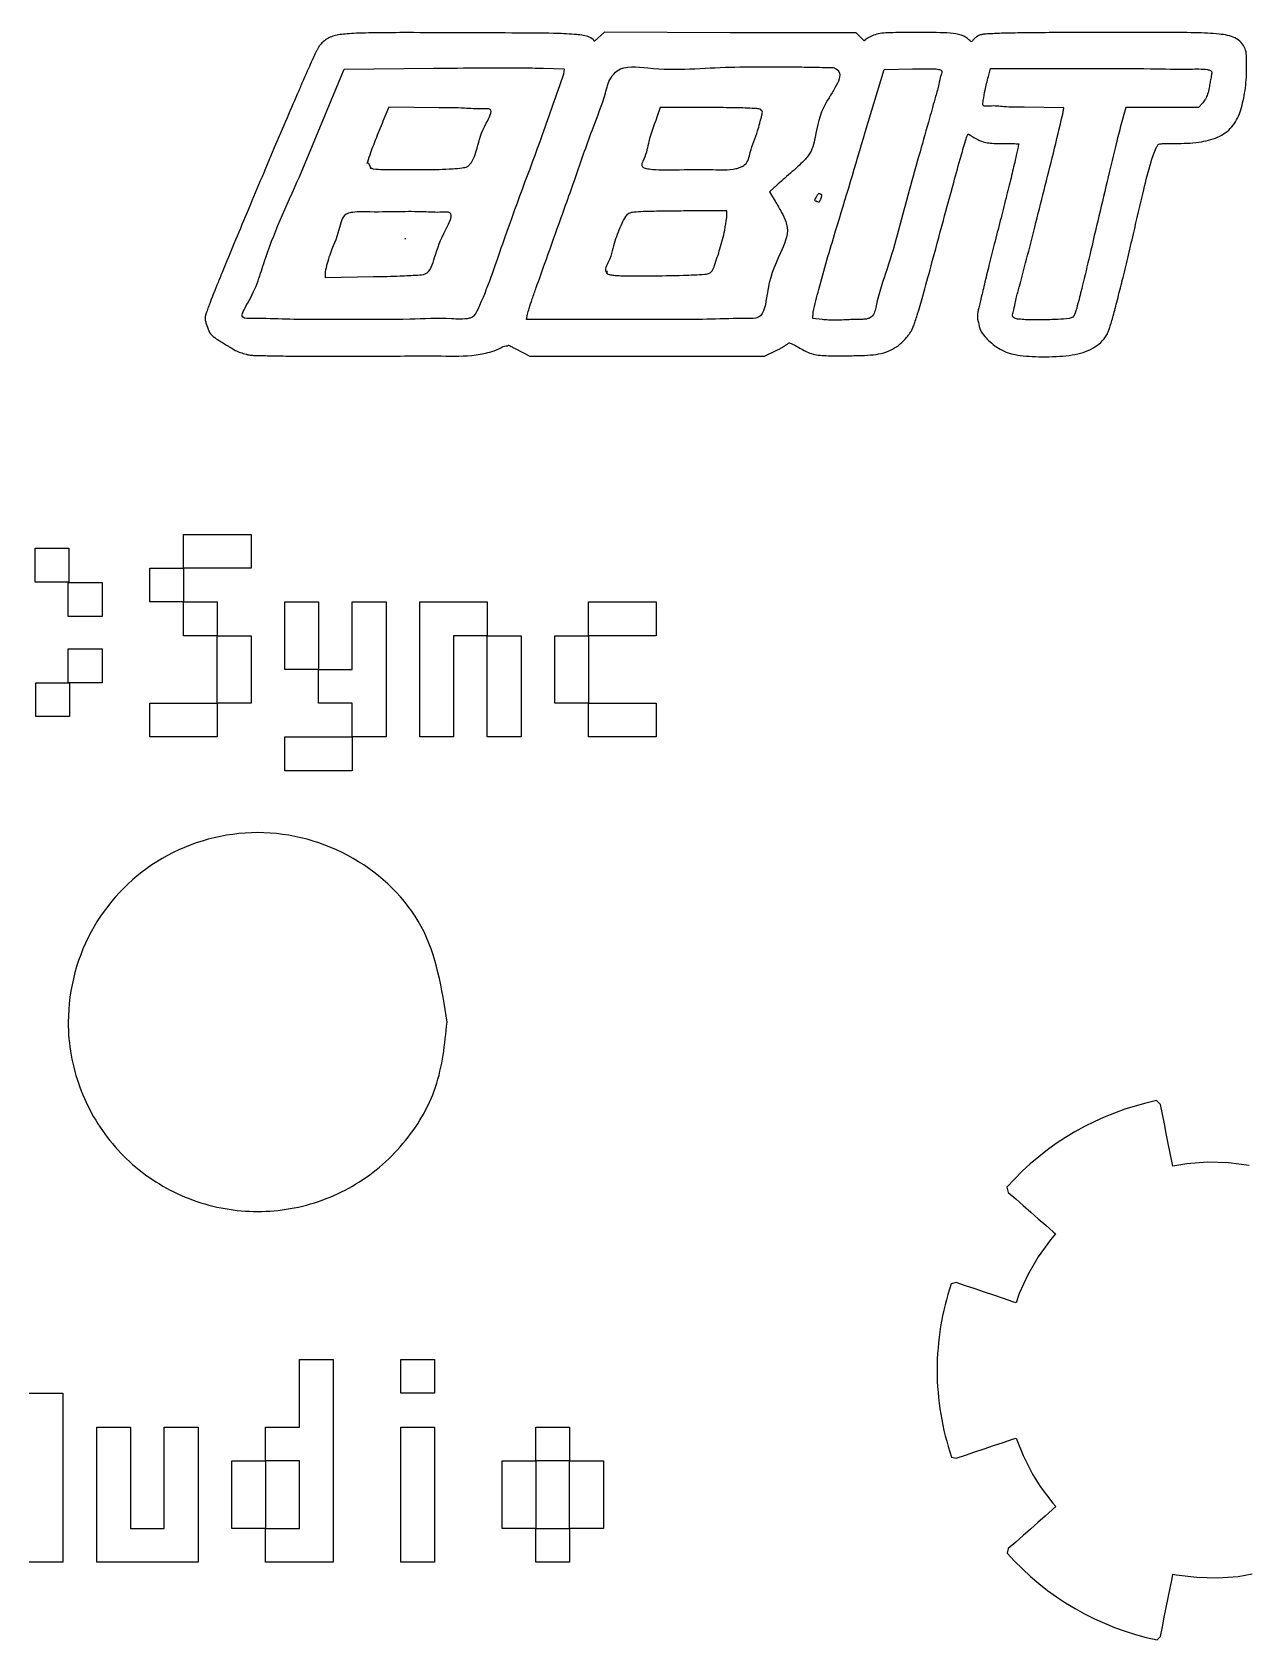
# Model space of a CAD drawing. Extents: x 3 to 110, y 3 to 131.
# Drawn here: x 20.54 to 40.84, y 24.18 to 51.02 of the extents above; entities that cross this region are included whole.
import ezdxf

# ---------------------------------------------------------------- set-up
doc = ezdxf.new("R2010")
doc.units = 0
doc.layers.add('engravings', color=7, linetype='CONTINUOUS')
doc.layers.add('Layer_1', color=7, linetype='CONTINUOUS')

msp = doc.modelspace()

# ---------------------------------------------------------------- linework, layer by layer
at = {"layer": 'engravings', "color": 1}
for p, q in [((27.779699, 51.013468), (27.776082, 51.013468)), ((30.101521, 51.024318), (30.044159, 50.975227)), ((32.202167, 51.015534), (30.101521, 51.024318)), ((30.101521, 51.024318), (30.101521, 51.024318)), ((34.305917, 51.015534), (32.202167, 51.015534)), ((34.43924, 50.878075), (34.305917, 51.015534)), ((30.044159, 50.975227), (29.93409, 50.871873)), ((40.824382, 50.545279), (40.824382, 50.54838)), ((25.007776, 48.608963), (25.755534, 50.408336)), ((25.755534, 50.408336), (27.246916, 50.422807)), ((27.246916, 50.422807), (27.246916, 50.422807)), ((29.084013, 50.422807), (29.429728, 50.409371)), ((29.429728, 50.409371), (29.416809, 50.321003)), ((33.640839, 50.440375), (33.640839, 50.440893)), ((33.640839, 50.440893), (33.640839, 50.440893)), ((34.456295, 49.355686), (34.772039, 50.402653)), ((34.772039, 50.402653), (35.245394, 50.410921)), ((35.245394, 50.410921), (35.245394, 50.410403)), ((35.245394, 50.410921), (35.245394, 50.410921)), ((36.511984, 50.282247), (36.548673, 50.416605)), ((36.548673, 50.416605), (38.31859, 50.416605)), ((36.548673, 50.416605), (36.548673, 50.416605)), ((26.50019, 49.769616), (26.419059, 49.576862)), ((27.338382, 49.76083), (26.50019, 49.769616)), ((26.50019, 49.769616), (26.50019, 49.769616)), ((31.033765, 49.765481), (30.977437, 49.603217)), ((31.78979, 49.765481), (31.033765, 49.765481)), ((31.033765, 49.765481), (31.033765, 49.765481)), ((37.769786, 49.76238), (37.108328, 49.771167)), ((37.754284, 49.655928), (37.769786, 49.76238)), ((38.807966, 49.765481), (38.7258, 49.472992)), ((39.414132, 49.765481), (38.807966, 49.765481)), ((40.020295, 49.765481), (39.414132, 49.765481)), ((40.093159, 49.845062), (40.020295, 49.765481)), ((26.138973, 48.839958), (26.138973, 48.833756)), ((26.140006, 48.839958), (26.138973, 48.839958)), ((26.138973, 48.839958), (26.138973, 48.839958)), ((26.163261, 48.838407), (26.194783, 48.762443)), ((26.194783, 48.762443), (26.189616, 48.757276)), ((32.933907, 48.427578), (32.857426, 48.357816)), ((32.857426, 48.357816), (32.950959, 48.20382)), ((33.68735, 48.333011), (33.68735, 48.331976)), ((33.68735, 48.333011), (33.68735, 48.333011)), ((26.665039, 48.025536), (26.665039, 48.02502)), ((26.665039, 48.025536), (26.665039, 48.025536)), ((32.143258, 48.03949), (31.424954, 48.03794)), ((32.143258, 47.930969), (32.143258, 48.03949)), ((32.143258, 48.03949), (32.143258, 48.03949)), ((26.771491, 47.570267), (26.771491, 47.577501)), ((26.771491, 47.577501), (26.771491, 47.577501)), ((26.779759, 47.573368), (26.775627, 47.570267)), ((25.435657, 47.019913), (25.435657, 46.928447)), ((25.435657, 46.928447), (26.245426, 46.941882)), ((28.798758, 46.228229), (28.816329, 46.315563)), ((30.712336, 46.228229), (28.798758, 46.228229)), ((33.580895, 46.242699), (33.586581, 46.348636)), ((33.735925, 46.224613), (33.580895, 46.242699)), ((23.857975, 45.75539), (23.857975, 45.758491)), ((24.118424, 45.647387), (24.121525, 45.645321)), ((24.121525, 45.645321), (24.127726, 45.644802)), ((28.608588, 45.741954), (28.853019, 45.615865)), ((32.771127, 45.615865), (32.988168, 45.717666)), ((36.876302, 45.657722), (36.879918, 45.657722)), ((24.144779, 45.638603), (24.148913, 45.638603)), ((28.853019, 45.615865), (30.812073, 45.615865)), ((30.812073, 45.615865), (32.771127, 45.615865)), ((23.071982, 42.07283), (23.071982, 42.63649)), ((23.071982, 42.63649), (24.199306, 42.63649)), ((24.199306, 42.63649), (24.199306, 42.07283)), ((20.59402, 41.840884), (20.59402, 42.405376)), ((20.59402, 42.405376), (21.158513, 42.405376)), ((21.158513, 42.405376), (21.158513, 41.840884)), ((22.508321, 41.50916), (22.508321, 42.07283)), ((22.508321, 42.07283), (23.071982, 42.07283)), ((23.071982, 42.07283), (23.071982, 41.50916)), ((24.199306, 42.07283), (23.071982, 42.07283)), ((21.158513, 41.840884), (20.59402, 41.840884)), ((21.147954, 41.267514), (21.147954, 41.832006)), ((21.147954, 41.832006), (21.712446, 41.832006)), ((21.712446, 41.832006), (21.712446, 41.267514)), ((23.071982, 41.50916), (22.508321, 41.50916)), ((23.071982, 40.9455), (23.071982, 41.50916)), ((23.071982, 41.50916), (23.635644, 41.50916)), ((23.635644, 41.50916), (23.635644, 40.9455)), ((24.762968, 40.38184), (24.762968, 41.50916)), ((24.762968, 41.50916), (25.326629, 41.50916)), ((25.326629, 41.50916), (25.326629, 40.38184)), ((25.890291, 40.38184), (25.890291, 41.50916)), ((25.890291, 41.50916), (26.453953, 41.50916)), ((26.453953, 41.50916), (26.453953, 39.25452)), ((27.017615, 39.25452), (27.017615, 41.50916)), ((27.017615, 41.50916), (28.144938, 41.50916)), ((28.144938, 41.50916), (28.144938, 40.9455)), ((29.835923, 40.9455), (29.835923, 41.50916)), ((29.835923, 41.50916), (30.963247, 41.50916)), ((30.963247, 41.50916), (30.963247, 40.9455)), ((21.712446, 41.267514), (21.147954, 41.267514)), ((23.635644, 40.9455), (23.071982, 40.9455)), ((23.635644, 39.81818), (23.635644, 40.9455)), ((23.635644, 40.9455), (24.199306, 40.9455)), ((24.199306, 40.9455), (24.199306, 39.81818)), ((28.144938, 40.9455), (27.581276, 40.9455)), ((27.581276, 40.9455), (27.581276, 39.25452)), ((28.144938, 39.25452), (28.144938, 40.9455)), ((28.144938, 40.9455), (28.7086, 40.9455)), ((28.7086, 40.9455), (28.7086, 39.25452)), ((29.272262, 39.81818), (29.272262, 40.9455)), ((29.272262, 40.9455), (29.835923, 40.9455)), ((29.835923, 40.9455), (29.835923, 39.81818)), ((30.963247, 40.9455), (29.835923, 40.9455)), ((21.147954, 40.159646), (21.147954, 40.724139)), ((21.147954, 40.724139), (21.712446, 40.724139)), ((21.712446, 40.724139), (21.712446, 40.159646)), ((25.326629, 40.38184), (24.762968, 40.38184)), ((25.326629, 39.81818), (25.326629, 40.38184)), ((25.326629, 40.38184), (25.890291, 40.38184)), ((20.603738, 39.595994), (20.603738, 40.160487)), ((20.603738, 40.160487), (21.168231, 40.160487)), ((21.712446, 40.159646), (21.147954, 40.159646)), ((21.168231, 40.160487), (21.168231, 39.595994)), ((22.508321, 39.25452), (22.508321, 39.81818)), ((22.508321, 39.81818), (23.635644, 39.81818)), ((24.199306, 39.81818), (23.635644, 39.81818)), ((23.635644, 39.81818), (23.635644, 39.25452)), ((25.890291, 39.81818), (25.326629, 39.81818)), ((25.890291, 39.25452), (25.890291, 39.81818)), ((29.835923, 39.81818), (29.272262, 39.81818)), ((29.835923, 39.25452), (29.835923, 39.81818)), ((29.835923, 39.81818), (30.963247, 39.81818)), ((30.963247, 39.81818), (30.963247, 39.25452)), ((21.168231, 39.595994), (20.603738, 39.595994)), ((23.635644, 39.25452), (22.508321, 39.25452)), ((24.762968, 39.25452), (25.890291, 39.25452)), ((24.762968, 38.69085), (24.762968, 39.25452)), ((25.890291, 39.25452), (25.890291, 38.69085)), ((26.453953, 39.25452), (25.890291, 39.25452)), ((27.581276, 39.25452), (27.017615, 39.25452)), ((28.7086, 39.25452), (28.144938, 39.25452)), ((30.963247, 39.25452), (29.835923, 39.25452)), ((25.890291, 38.69085), (24.762968, 38.69085)), ((25.007804, 27.73053), (25.007804, 28.85859)), ((25.007804, 28.85859), (25.571831, 28.85859)), ((25.571831, 28.85859), (25.571831, 25.47443)), ((26.699884, 28.29456), (26.699884, 28.85859)), ((26.699884, 28.85859), (27.263911, 28.85859)), ((27.263911, 28.85859), (27.263911, 28.29456)), ((20.495592, 28.29456), (21.059618, 28.29456)), ((21.059618, 28.29456), (21.059618, 25.47443)), ((27.263911, 28.29456), (26.699884, 28.29456)), ((21.623645, 25.47443), (21.623645, 27.73053)), ((21.623645, 27.73053), (22.187671, 27.73053)), ((22.187671, 27.73053), (22.187671, 26.03845)), ((22.751698, 26.03845), (22.751698, 27.73053)), ((22.751698, 27.73053), (23.315725, 27.73053)), ((23.315725, 27.73053), (23.315725, 25.47443)), ((24.443778, 27.16651), (24.443778, 27.73053)), ((24.443778, 27.73053), (25.007804, 27.73053)), ((26.699884, 25.47443), (26.699884, 27.73053)), ((26.699884, 27.73053), (27.263911, 27.73053)), ((27.263911, 27.73053), (27.263911, 25.47443)), ((28.955991, 27.16651), (28.955991, 27.73053)), ((28.955991, 27.73053), (29.520017, 27.73053)), ((29.520017, 27.73053), (29.520017, 27.16651)), ((23.879751, 26.03845), (23.879751, 27.16651)), ((23.879751, 27.16651), (24.443778, 27.16651)), ((24.443778, 27.16651), (24.443778, 26.03845)), ((25.007804, 27.16651), (24.443778, 27.16651)), ((25.007804, 26.03845), (25.007804, 27.16651)), ((28.391964, 26.03845), (28.391964, 27.16651)), ((28.391964, 27.16651), (28.955991, 27.16651)), ((28.955991, 27.16651), (28.955991, 26.03845)), ((29.520017, 27.16651), (28.955991, 27.16651)), ((29.520017, 26.03845), (29.520017, 27.16651)), ((29.520017, 27.16651), (30.084044, 27.16651)), ((30.084044, 27.16651), (30.084044, 26.03845)), ((22.187671, 26.03845), (22.751698, 26.03845)), ((24.443778, 26.03845), (23.879751, 26.03845)), ((24.443778, 25.47443), (24.443778, 26.03845)), ((24.443778, 26.03845), (25.007804, 26.03845)), ((28.955991, 26.03845), (28.391964, 26.03845)), ((28.955991, 25.47443), (28.955991, 26.03845)), ((28.955991, 26.03845), (29.520017, 26.03845)), ((29.520017, 26.03845), (29.520017, 25.47443)), ((30.084044, 26.03845), (29.520017, 26.03845)), ((21.059618, 25.47443), (20.495592, 25.47443)), ((23.315725, 25.47443), (21.623645, 25.47443)), ((25.571831, 25.47443), (24.443778, 25.47443)), ((27.263911, 25.47443), (26.699884, 25.47443)), ((29.520017, 25.47443), (28.955991, 25.47443))]:
    msp.add_line(p, q, dxfattribs=at)
for points, knots in [([(27.776082, 51.013468), (27.488316, 51.014466), (26.999751, 51.01616), (26.378593, 51.015923), (25.998267, 51.008631), (25.781549, 50.993644), (25.665122, 50.981044), (25.566061, 50.959178), (25.481244, 50.921516), (25.413145, 50.872716), (25.37198, 50.834067), (25.350842, 50.807919), (25.341462, 50.796611), (25.332509, 50.785507), (25.32776, 50.775897), (25.324627, 50.768268), (25.319363, 50.758312), (25.312421, 50.745185), (25.30266, 50.728649), (25.289432, 50.702724), (25.271767, 50.665275), (25.247542, 50.614591), (25.208882, 50.530452), (25.153413, 50.40578), (25.078349, 50.235401), (24.959075, 49.961686), (24.792458, 49.574702), (24.578769, 49.072986), (24.354484, 48.542658), (24.131758, 48.012507), (23.922834, 47.511132), (23.763217, 47.123921), (23.651396, 46.849705), (23.582645, 46.679009), (23.532637, 46.553952), (23.50014, 46.468501), (23.481259, 46.416215), (23.467997, 46.377814), (23.45814, 46.351774), (23.451141, 46.335492), (23.446171, 46.322196), (23.443144, 46.310979), (23.440692, 46.30186), (23.438587, 46.293567), (23.43706, 46.286177), (23.435591, 46.279656), (23.433672, 46.271123), (23.433637, 46.259687), (23.433668, 46.248333), (23.434362, 46.24025), (23.434057, 46.235378), (23.433883, 46.231411), (23.434516, 46.225062), (23.433464, 46.217905), (23.434069, 46.211382), (23.433969, 46.206781), (23.435971, 46.203504), (23.439577, 46.202289), (23.441547, 46.19969), (23.441461, 46.197817), (23.441458, 46.196617), (23.44135, 46.195352), (23.441735, 46.19412), (23.442263, 46.193157), (23.443395, 46.187926), (23.443773, 46.17928), (23.445423, 46.16962), (23.445031, 46.163476), (23.446654, 46.16039), (23.447847, 46.157718), (23.472753, 46.120166), (23.478221, 46.030178), (23.566888, 45.937817), (23.656036, 45.878808), (23.739163, 45.832107), (23.802566, 45.792109), (23.841868, 45.766064), (23.857975, 45.75539)], [0, 0, 0, 0, 0.863286, 1.465672, 1.863627, 2.004007, 2.117277, 2.214767, 2.307115, 2.393397, 2.465128, 2.475561, 2.494223, 2.509288, 2.518111, 2.526265, 2.534027, 2.551866, 2.570824, 2.591606, 2.639148, 2.695045, 2.76013, 2.916924, 3.104406, 3.318675, 3.812643, 4.368387, 4.954655, 5.540056, 6.093495, 6.584139, 6.796511, 6.981909, 7.136208, 7.200554, 7.256164, 7.302968, 7.322437, 7.339667, 7.356144, 7.364952, 7.374507, 7.384475, 7.390616, 7.397136, 7.404544, 7.416778, 7.431247, 7.438674, 7.441033, 7.445885, 7.450569, 7.460114, 7.46735, 7.470228, 7.473781, 7.477885, 7.481474, 7.482353, 7.483458, 7.485092, 7.486101, 7.487278, 7.488369, 7.502058, 7.513112, 7.51799, 7.51985, 7.523452, 7.526785, 7.654608, 7.775092, 7.893697, 7.977166, 8.060641, 8.118606, 8.118606, 8.118606, 8.118606]), ([(29.93409, 50.871873), (29.931606, 50.874845), (29.927046, 50.880298), (29.923919, 50.891438), (29.891648, 50.920248), (29.824868, 50.952931), (29.717204, 50.97793), (29.523728, 50.995143), (29.17034, 51.007099), (28.56283, 51.009649), (28.074205, 51.012031), (27.779699, 51.013468)], [0, 0, 0, 0, 0.011507, 0.021117, 0.033701, 0.1378, 0.241892, 0.363427, 0.720018, 1.302387, 2.185921, 2.185921, 2.185921, 2.185921]), ([(36.226728, 50.859988), (36.209707, 50.876278), (36.176071, 50.908469), (36.121302, 50.950427), (36.022246, 50.9926), (35.859037, 51.010779), (35.614401, 51.018406), (35.342526, 51.015907), (35.086158, 51.017217), (34.888712, 51.015611), (34.740603, 51.009412), (34.62321, 50.986035), (34.529332, 50.946337), (34.476245, 50.909246), (34.449424, 50.889885), (34.4446, 50.883982), (34.441045, 50.880064), (34.43924, 50.878075)], [0, 0, 0, 0, 0.070709, 0.13973, 0.20554, 0.39089, 0.626463, 0.941715, 1.205723, 1.395668, 1.534237, 1.649722, 1.752929, 1.837082, 1.84392, 1.851745, 1.859809, 1.859809, 1.859809, 1.859809]), ([(40.824382, 50.54838), (40.824801, 50.579569), (40.825709, 50.647193), (40.803699, 50.75576), (40.737255, 50.860368), (40.632344, 50.936997), (40.503153, 50.975015), (40.283998, 51.002659), (39.904808, 51.018865), (39.280952, 51.019059), (38.590707, 51.018046), (37.934727, 51.017885), (37.436903, 51.015732), (37.081188, 51.01207), (36.845854, 51.007477), (36.707155, 51.004332), (36.607323, 50.999255), (36.539681, 50.996687), (36.497701, 50.995495), (36.462843, 50.990142), (36.431835, 50.990109), (36.395367, 50.984238), (36.350191, 50.967901), (36.300106, 50.940612), (36.263637, 50.897859), (36.238945, 50.872524), (36.226728, 50.859988)], [0, 0, 0, 0, 0.093509, 0.202746, 0.327226, 0.456007, 0.58344, 0.726825, 1.118385, 1.720666, 2.598693, 3.189006, 3.688625, 4.092175, 4.256185, 4.394766, 4.508362, 4.556014, 4.597889, 4.634224, 4.661544, 4.69073, 4.744485, 4.805264, 4.858961, 4.911548, 4.911548, 4.911548, 4.911548]), ([(28.816329, 46.315563), (28.82496, 46.34667), (28.848629, 46.43197), (28.899193, 46.580191), (28.986117, 46.8276), (29.137157, 47.247009), (29.359494, 47.87626), (29.6326, 48.634066), (29.879445, 49.364481), (30.095838, 49.891016), (30.173783, 50.234028), (30.39065, 50.486157), (31.157231, 50.360118), (31.950048, 50.450898), (32.787548, 50.441038), (33.266259, 50.444092), (33.532252, 50.441453), (33.640839, 50.440375)], [0, 0, 0, 0, 0.096834, 0.265531, 0.469612, 0.883621, 1.602806, 2.471691, 3.300486, 3.914347, 4.180213, 4.34426, 4.856811, 6.231951, 6.873416, 7.345491, 7.671155, 7.671155, 7.671155, 7.671155]), ([(36.879918, 45.657722), (36.934567, 45.645888), (37.054463, 45.619926), (37.250658, 45.606885), (37.470389, 45.602223), (37.693602, 45.607772), (37.904589, 45.629758), (38.091382, 45.670278), (38.255068, 45.738781), (38.393199, 45.837381), (38.4717, 45.934761), (38.508597, 46.002985), (38.520065, 46.034313), (38.52948, 46.065256), (38.541422, 46.100176), (38.554482, 46.140787), (38.573639, 46.204176), (38.598761, 46.29493), (38.631426, 46.417296), (38.682619, 46.613546), (38.753189, 46.893245), (38.842337, 47.261042), (38.959767, 47.765756), (39.08535, 48.302877), (39.201893, 48.78619), (39.285907, 49.034848), (39.334064, 49.132214), (39.360349, 49.156806), (39.400008, 49.160055), (39.462405, 49.168689), (39.562304, 49.166813), (39.769151, 49.1664), (40.050543, 49.177754), (40.37499, 49.264257), (40.578929, 49.423628), (40.679092, 49.589527), (40.730935, 49.730738), (40.769457, 49.885169), (40.800456, 50.051479), (40.819894, 50.227289), (40.824637, 50.363063), (40.824371, 50.454584), (40.824317, 50.500404), (40.824361, 50.530371), (40.824382, 50.545279)], [0, 0, 0, 0, 0.16755, 0.367599, 0.588295, 0.82716, 1.036841, 1.223954, 1.398563, 1.565495, 1.727992, 1.768407, 1.797658, 1.827878, 1.865455, 1.908354, 1.955853, 2.064105, 2.19083, 2.335811, 2.672551, 3.056208, 3.471139, 4.227091, 4.711266, 4.962037, 5.012845, 5.035682, 5.065725, 5.127617, 5.227194, 5.363214, 5.749591, 6.069135, 6.355182, 6.498143, 6.645916, 6.804816, 6.975271, 7.153085, 7.334924, 7.382484, 7.427656, 7.472383, 7.472383, 7.472383, 7.472383]), ([(29.416809, 50.321003), (29.299699, 49.982515), (28.971222, 49.033105), (28.469592, 47.735226), (28.140067, 46.717497), (27.95066, 46.320638), (27.902161, 46.264536), (27.766172, 46.220784), (27.413325, 46.255555), (26.770215, 46.219034), (25.859389, 46.234266), (24.934462, 46.217989), (24.399047, 46.247395), (23.985423, 46.236455), (24.287159, 46.716478), (24.45541, 47.387499), (24.786807, 48.120327), (25.007776, 48.608963)], [0, 0, 0, 0, 1.074293, 3.013233, 4.178657, 4.270865, 4.33401, 4.393508, 4.688504, 5.382371, 6.324833, 7.453733, 8.018653, 8.173874, 8.414155, 9.176735, 10.702689, 10.702689, 10.702689, 10.702689]), ([(27.246916, 50.422807), (27.513087, 50.424757), (27.999244, 50.428319), (28.611658, 50.430626), (28.957819, 50.424896), (29.084013, 50.422807)], [0, 0, 0, 0, 0.798545, 1.458525, 1.837153, 1.837153, 1.837153, 1.837153]), ([(33.640839, 50.440893), (33.707671, 50.437198), (33.808451, 50.431627), (33.92336, 50.438767), (34.142657, 50.32305), (33.703071, 49.794399), (33.645771, 49.376878), (33.565578, 49.024247), (33.444368, 48.888775), (33.352183, 48.798359), (33.236493, 48.693816), (33.117362, 48.590356), (33.016428, 48.501283), (32.95713, 48.448321), (32.933907, 48.427578)], [0, 0, 0, 0, 0.202368, 0.305164, 0.334435, 0.922555, 1.53325, 1.850704, 1.936331, 2.075521, 2.238514, 2.40383, 2.548935, 2.642349, 2.642349, 2.642349, 2.642349]), ([(35.245394, 50.410403), (35.342675, 50.410424), (35.491336, 50.410457), (35.642734, 50.414486), (35.751365, 50.387333), (35.704869, 50.273075), (35.687974, 50.141364), (35.613777, 49.895351), (35.511398, 49.522821), (35.363214, 48.996836), (35.124799, 48.161725), (34.906457, 47.280655), (34.660432, 46.618859), (34.608119, 46.300323), (34.524563, 46.245721), (34.473449, 46.23196), (34.407231, 46.227), (34.321262, 46.227382), (34.216001, 46.223363), (34.096597, 46.217382), (33.971467, 46.213748), (33.85035, 46.215327), (33.771475, 46.221728), (33.735925, 46.224613)], [0, 0, 0, 0, 0.285973, 0.437016, 0.490296, 0.563406, 0.722964, 0.934776, 1.309391, 1.89566, 2.56655, 3.92513, 4.5694, 4.765394, 4.806855, 4.861245, 4.922608, 5.005609, 5.119143, 5.238539, 5.364285, 5.494659, 5.601638, 5.601638, 5.601638, 5.601638]), ([(37.108328, 49.771167), (36.992919, 49.770484), (36.793404, 49.769303), (36.595919, 49.801042), (36.407817, 49.775628), (36.433983, 49.924611), (36.456158, 50.069674), (36.491707, 50.205036), (36.511984, 50.282247)], [0, 0, 0, 0, 0.335838, 0.580582, 0.681587, 0.762361, 0.938337, 1.171987, 1.171987, 1.171987, 1.171987]), ([(38.31859, 50.416605), (38.619538, 50.417841), (39.142362, 50.419988), (39.759796, 50.400987), (40.094246, 50.414265), (40.21674, 50.391028), (40.248952, 50.358997), (40.238791, 50.314849), (40.228374, 50.258679), (40.213755, 50.18183), (40.197555, 50.088459), (40.17648, 49.994311), (40.143233, 49.90884), (40.109115, 49.865386), (40.093159, 49.845062)], [0, 0, 0, 0, 0.902791, 1.568384, 1.852774, 1.905681, 1.936861, 1.975532, 2.029811, 2.113378, 2.207936, 2.314823, 2.402644, 2.479807, 2.479807, 2.479807, 2.479807]), ([(26.189616, 48.757276), (26.194263, 48.75586), (26.203732, 48.752977), (26.219796, 48.747496), (26.345758, 48.726075), (26.648118, 48.731206), (27.088715, 48.725472), (27.472488, 48.73338), (27.700746, 48.755178), (27.806623, 48.769167), (27.91672, 48.872783), (27.990779, 49.153649), (28.055855, 49.396283), (28.271483, 49.758274), (27.988393, 49.735855), (27.734242, 49.761197), (27.483699, 49.760965), (27.338382, 49.76083)], [0, 0, 0, 0, 0.014578, 0.029702, 0.050832, 0.396917, 0.931628, 1.377967, 1.539905, 1.628807, 1.685492, 1.981158, 2.426091, 2.663324, 2.787232, 3.094871, 3.519723, 3.519723, 3.519723, 3.519723]), ([(30.977437, 49.603217), (30.925957, 49.464987), (30.837122, 49.226458), (30.803325, 48.980387), (30.701368, 48.78923), (30.764912, 48.758088), (30.802108, 48.747673), (30.974082, 48.718998), (31.346088, 48.728001), (31.824998, 48.737476), (32.192344, 48.714424), (32.356488, 48.761055), (32.407979, 48.782328), (32.499135, 48.845217), (32.53887, 49.077962), (32.657129, 49.341828), (32.710588, 49.566097), (32.745275, 49.696799), (32.705102, 49.742878), (32.614297, 49.748892), (32.44146, 49.760035), (32.154279, 49.763283), (31.920944, 49.76469), (31.78979, 49.765481)], [0, 0, 0, 0, 0.426644, 0.736213, 0.864465, 0.891092, 0.933241, 0.982645, 1.410902, 2.04398, 2.430184, 2.494691, 2.554086, 2.597075, 2.820697, 3.199467, 3.475823, 3.53643, 3.573053, 3.642003, 3.795832, 4.102924, 4.497082, 4.497082, 4.497082, 4.497082]), ([(26.419059, 49.576862), (26.376694, 49.473496), (26.299673, 49.285575), (26.20573, 49.044153), (26.159752, 48.905048), (26.141855, 48.848305), (26.140669, 48.844205), (26.139143, 48.838785), (26.148692, 48.840511), (26.155, 48.839367), (26.160913, 48.83868), (26.163261, 48.838407)], [0, 0, 0, 0, 0.335443, 0.609842, 0.773873, 0.779909, 0.785158, 0.787815, 0.793789, 0.80427, 0.811173, 0.811173, 0.811173, 0.811173]), ([(38.7258, 49.472992), (38.698644, 49.367691), (38.624674, 49.080861), (38.503486, 48.57327), (38.357863, 47.954733), (38.214913, 47.342496), (38.099509, 46.857638), (38.0188, 46.53072), (37.974029, 46.362971), (37.931701, 46.259401), (37.816937, 46.234317), (37.647438, 46.22572), (37.403189, 46.21816), (37.184587, 46.218196), (37.032385, 46.230162), (36.957232, 46.237264), (36.901973, 46.276648), (36.940525, 46.377124), (36.956366, 46.513181), (37.092182, 46.993602), (37.297108, 47.821421), (37.55232, 48.808173), (37.702547, 49.438758), (37.754284, 49.655928)], [0, 0, 0, 0, 0.326239, 0.888639, 1.565374, 2.233238, 2.772487, 3.066467, 3.232689, 3.310279, 3.373934, 3.56228, 3.83272, 4.100918, 4.219009, 4.290422, 4.327386, 4.401307, 4.559354, 4.767838, 5.869771, 7.145254, 7.815274, 7.815274, 7.815274, 7.815274]), ([(32.988168, 45.717666), (33.006812, 45.726605), (33.042683, 45.743803), (33.092356, 45.772635), (33.128729, 45.795396), (33.153798, 45.812683), (33.168892, 45.823385), (33.190174, 45.846812), (33.232436, 45.812817), (33.283674, 45.797254), (33.351957, 45.755804), (33.432591, 45.708268), (33.532363, 45.661926), (33.644666, 45.632953), (33.776776, 45.622044), (33.942694, 45.620809), (34.1512, 45.621718), (34.374807, 45.621921), (34.584517, 45.634059), (34.761784, 45.663718), (34.914291, 45.724612), (35.04281, 45.814211), (35.12297, 45.89837), (35.175077, 45.960715), (35.206044, 46.001864), (35.237197, 46.054789), (35.266296, 46.121436), (35.295239, 46.204856), (35.346679, 46.370141), (35.434734, 46.677474), (35.578857, 47.203417), (35.749442, 47.837876), (35.915435, 48.450152), (36.039964, 48.910225), (36.116912, 49.159168), (36.152153, 49.278171), (36.164863, 49.299904), (36.168189, 49.332733), (36.186186, 49.316644), (36.198609, 49.3107), (36.233177, 49.28654), (36.291, 49.252027), (36.37683, 49.208362), (36.472967, 49.180317), (36.581444, 49.167622), (36.70906, 49.163664), (36.824525, 49.164173), (36.916307, 49.163729), (36.972108, 49.16214), (37.004857, 49.161279), (37.020478, 49.160868)], [0, 0, 0, 0, 0.062015, 0.119312, 0.172067, 0.191022, 0.210145, 0.228939, 0.276504, 0.333861, 0.401954, 0.509908, 0.617256, 0.730009, 0.855962, 1.013855, 1.227813, 1.481493, 1.684536, 1.857627, 2.018277, 2.172793, 2.323784, 2.365473, 2.416599, 2.478096, 2.549215, 2.634388, 2.742888, 3.06851, 3.593369, 4.379153, 5.038038, 5.500914, 5.798915, 5.836608, 5.859598, 5.884176, 5.899153, 5.913502, 5.928946, 6.023189, 6.117611, 6.216204, 6.32192, 6.444373, 6.599121, 6.668306, 6.719705, 6.766587, 6.766587, 6.766587, 6.766587]), ([(33.586581, 46.348636), (33.616854, 46.475067), (33.72607, 46.931189), (34.032336, 47.929371), (34.292599, 48.804966), (34.456295, 49.355686)], [0, 0, 0, 0, 0.389963, 1.406865, 3.130693, 3.130693, 3.130693, 3.130693]), ([(37.020478, 49.160868), (37.014938, 49.134533), (37.003063, 49.078091), (36.983054, 48.986588), (36.945793, 48.823967), (36.886889, 48.57786), (36.804456, 48.241505), (36.710163, 47.872328), (36.613706, 47.4969), (36.525084, 47.141985), (36.459021, 46.873097), (36.414164, 46.685338), (36.386988, 46.569437), (36.368037, 46.48396), (36.354289, 46.424947), (36.344715, 46.388099), (36.337894, 46.357359), (36.332552, 46.331462), (36.329704, 46.303467), (36.32965, 46.28268), (36.329555, 46.269349), (36.329555, 46.268316), (36.329595, 46.267204), (36.329363, 46.26603), (36.329446, 46.264986), (36.329997, 46.262319), (36.32916, 46.255751), (36.329674, 46.247182), (36.329482, 46.2398), (36.329693, 46.235363), (36.329675, 46.232616), (36.329395, 46.229421), (36.331796, 46.224935), (36.333779, 46.218157), (36.352324, 46.169978), (36.353382, 46.075707), (36.429298, 45.965549), (36.517712, 45.871158), (36.62158, 45.783872), (36.741366, 45.707191), (36.831061, 45.674308), (36.876302, 45.657722)], [0, 0, 0, 0, 0.080736, 0.173033, 0.28099, 0.581235, 0.932197, 1.319907, 1.724311, 2.095059, 2.417339, 2.554957, 2.67419, 2.774463, 2.817614, 2.855963, 2.888657, 2.912085, 2.935233, 2.972926, 2.974397, 2.975223, 2.976027, 2.977727, 2.978778, 2.979144, 2.985891, 2.998241, 3.004983, 3.008016, 3.011554, 3.013254, 3.017508, 3.026199, 3.034667, 3.171903, 3.297675, 3.423402, 3.561603, 3.703255, 3.847417, 3.847417, 3.847417, 3.847417]), ([(26.138973, 48.833756), (26.139031, 48.834103), (26.139219, 48.83522), (26.13989, 48.837228), (26.139965, 48.838985), (26.140006, 48.839958)], [0, 0, 0, 0, 0.001056, 0.003397, 0.006302, 0.006302, 0.006302, 0.006302]), ([(33.68735, 48.331976), (33.692124, 48.330222), (33.700913, 48.326994), (33.712239, 48.320845), (33.729121, 48.317463), (33.722934, 48.298291), (33.723954, 48.281845), (33.719084, 48.258993), (33.711401, 48.233424), (33.695779, 48.212109), (33.688733, 48.181579), (33.664562, 48.192014), (33.651024, 48.194215), (33.641772, 48.195259), (33.636588, 48.198674), (33.630308, 48.202284), (33.604951, 48.21482), (33.639703, 48.264399), (33.652315, 48.307184), (33.676546, 48.325047), (33.68735, 48.333011)], [0, 0, 0, 0, 0.015078, 0.027756, 0.040519, 0.057387, 0.074148, 0.093037, 0.126222, 0.152021, 0.177263, 0.197662, 0.214702, 0.22146, 0.224681, 0.233115, 0.243705, 0.303077, 0.351055, 0.389659, 0.389659, 0.389659, 0.389659]), ([(32.950959, 48.20382), (32.987351, 48.141203), (33.051913, 48.030115), (33.123985, 47.885009), (33.190065, 47.653484), (32.981989, 47.233566), (32.815405, 46.807088), (32.772531, 46.235802), (32.328161, 46.247572), (31.706234, 46.219729), (31.108, 46.224845), (30.712336, 46.228229)], [0, 0, 0, 0, 0.217188, 0.38531, 0.486024, 0.928164, 1.654501, 2.062971, 2.252238, 2.851804, 4.022894, 4.022894, 4.022894, 4.022894]), ([(26.665039, 48.02502), (26.484024, 48.021998), (26.217914, 48.017555), (25.925801, 48.027893), (25.714488, 47.970203), (25.668168, 47.645942), (25.5183, 47.358507), (25.45888, 47.115059), (25.435657, 47.019913)], [0, 0, 0, 0, 0.541778, 0.796474, 0.883419, 1.16625, 1.61904, 1.909533, 1.909533, 1.909533, 1.909533]), ([(26.245426, 46.941882), (26.395424, 46.9439), (26.643634, 46.94724), (26.92354, 46.966295), (27.185563, 46.974416), (27.289019, 47.364059), (27.382447, 47.600491), (27.610097, 48.032058), (27.317733, 48.008934), (27.058978, 48.029543), (26.809694, 48.027007), (26.665039, 48.025536)], [0, 0, 0, 0, 0.44694, 0.739574, 0.86439, 1.182981, 1.688046, 1.972054, 2.095492, 2.402589, 2.827175, 2.827175, 2.827175, 2.827175]), ([(31.424954, 48.03794), (31.299062, 48.037106), (31.073164, 48.035611), (30.793236, 48.028942), (30.614443, 48.021464), (30.505211, 48.005483), (30.435907, 47.93064), (30.366093, 47.772936), (30.256708, 47.521468), (30.216118, 47.258006), (30.096828, 47.059376), (30.135776, 47.002417), (30.138418, 47.001074), (30.143902, 46.994904), (30.140593, 47.014063), (30.142122, 47.022011), (30.143063, 47.046708), (30.143003, 47.020962), (30.144262, 47.009621), (30.141462, 46.983214), (30.200172, 46.975748), (30.268279, 46.961286), (30.497785, 46.953407), (30.878352, 46.954012), (31.351361, 46.962176), (31.681877, 46.972828), (31.851942, 46.989047), (31.912184, 47.046516), (31.960787, 47.190475), (32.035946, 47.414223), (32.10753, 47.682684), (32.133051, 47.860041), (32.143258, 47.930969)], [0, 0, 0, 0, 0.378085, 0.678429, 0.836033, 0.921928, 0.996264, 1.128225, 1.441844, 1.796737, 1.992087, 1.994872, 1.998167, 2.001286, 2.014929, 2.025618, 2.040102, 2.056033, 2.06779, 2.082507, 2.12512, 2.200846, 2.318007, 2.789913, 3.365162, 3.720495, 3.800088, 3.860062, 3.957518, 4.250073, 4.572563, 4.787481, 4.787481, 4.787481, 4.787481]), ([(26.771491, 47.577501), (26.771884, 47.578552), (26.772866, 47.581176), (26.776297, 47.576138), (26.778486, 47.574387), (26.779759, 47.573368)], [0, 0, 0, 0, 0.002645, 0.006602, 0.012108, 0.012108, 0.012108, 0.012108]), ([(26.775627, 47.570267), (26.775332, 47.570326), (26.77428, 47.570537), (26.772895, 47.570029), (26.771813, 47.570213), (26.771491, 47.570267)], [0, 0, 0, 0, 0.000895, 0.003191, 0.004164, 0.004164, 0.004164, 0.004164]), ([(23.857975, 45.758491), (23.883995, 45.741811), (23.936299, 45.708282), (24.024304, 45.671143), (24.086492, 45.655447), (24.118424, 45.647387)], [0, 0, 0, 0, 0.092608, 0.186151, 0.284875, 0.284875, 0.284875, 0.284875]), ([(24.127726, 45.644802), (24.129675, 45.64443), (24.133523, 45.643695), (24.139127, 45.641282), (24.142823, 45.63953), (24.144779, 45.638603)], [0, 0, 0, 0, 0.005936, 0.011716, 0.018217, 0.018217, 0.018217, 0.018217]), ([(24.148913, 45.638603), (24.160221, 45.636398), (24.180439, 45.632456), (24.2108, 45.628386), (24.242961, 45.626416), (24.281315, 45.625038), (24.327146, 45.624386), (24.401409, 45.623362), (24.509976, 45.620237), (24.657779, 45.617932), (24.895557, 45.614778), (25.234708, 45.612133), (25.681255, 45.61073), (26.402217, 45.610972), (27.161122, 45.624753), (27.860359, 45.607349), (28.183526, 45.67675), (28.363557, 45.740721), (28.422344, 45.788638), (28.499346, 45.786213), (28.49373, 45.797038), (28.49151, 45.801064), (28.511558, 45.790232), (28.525943, 45.785492), (28.565425, 45.763668), (28.592773, 45.749911), (28.608588, 45.741954)], [0, 0, 0, 0, 0.034556, 0.061788, 0.091824, 0.131174, 0.176924, 0.229324, 0.353983, 0.50275, 0.672779, 1.067388, 1.520157, 2.012766, 3.228147, 3.812983, 4.078021, 4.242621, 4.338339, 4.371834, 4.373411, 4.374848, 4.38383, 4.408789, 4.448753, 4.503563, 4.503563, 4.503563, 4.503563])]:
    msp.add_open_spline(points, degree=3, knots=knots, dxfattribs=at)
at = {"layer": 'Layer_1', "color": 7}
for p, q in [((27.473482, 34.49373), (27.473482, 34.49373)), ((38.78846, 33.03675), (38.61564, 32.97465)), ((38.96399, 33.09195), (38.78846, 33.03675)), ((39.142, 33.14025), (38.96399, 33.09195)), ((39.32233, 33.18145), (39.142, 33.14025)), ((39.38643, 33.11735), (39.32233, 33.18145)), ((39.41903, 32.95509), (39.38643, 33.11735)), ((38.27881, 32.83045), (38.11519, 32.74845)), ((38.44569, 32.90585), (38.27881, 32.83045)), ((38.61564, 32.97465), (38.44569, 32.90585)), ((39.45103, 32.79282), (39.41903, 32.95509)), ((39.48363, 32.63056), (39.45103, 32.79282)), ((37.79849, 32.56535), (37.64579, 32.46449)), ((37.95502, 32.66005), (37.79849, 32.56535)), ((38.11519, 32.74845), (37.95502, 32.66005)), ((39.51623, 32.46881), (39.48363, 32.63056)), ((37.35264, 32.24465), (37.21257, 32.12588)), ((37.49711, 32.35755), (37.35264, 32.24465)), ((37.64579, 32.46449), (37.49711, 32.35755)), ((39.54883, 32.30655), (39.51623, 32.46881)), ((39.58143, 32.1448), (39.54883, 32.30655)), ((37.07709, 32.00137), (36.94639, 31.87122)), ((37.21257, 32.12588), (37.07709, 32.00137)), ((39.59393, 32.0869), (39.58143, 32.1448)), ((39.82802, 32.1277), (39.59393, 32.0869)), ((40.17373, 32.153), (39.82802, 32.1277)), ((40.521, 32.144), (40.17373, 32.153)), ((40.86464, 32.1001), (40.521, 32.144)), ((36.94639, 31.87122), (36.82067, 31.73555)), ((36.82067, 31.73555), (36.84497, 31.64975)), ((36.84497, 31.64975), (36.96951, 31.53968)), ((36.96951, 31.53968), (37.09456, 31.43012)), ((37.09456, 31.43012), (37.2191, 31.32005)), ((37.2191, 31.32005), (37.34364, 31.20998)), ((37.34364, 31.20998), (37.46922, 31.10043)), ((37.46922, 31.10043), (37.59376, 30.99087)), ((37.63406, 30.95517), (37.54826, 30.85597)), ((37.59376, 30.99087), (37.63406, 30.95517)), ((37.54826, 30.85597), (37.34517, 30.57485)), ((37.34517, 30.57485), (37.17051, 30.27461)), ((35.88995, 30.12102), (35.86195, 30.03382)), ((35.97525, 30.14372), (35.88995, 30.12102)), ((36.13286, 30.09052), (35.97525, 30.14372)), ((36.29048, 30.03732), (36.13286, 30.09052)), ((37.17051, 30.27461), (37.02684, 29.95887)), ((35.81115, 29.85792), (35.78845, 29.76932)), ((35.83565, 29.94612), (35.81115, 29.85792)), ((35.86195, 30.03382), (35.83565, 29.94612)), ((36.44809, 29.98412), (36.29048, 30.03732)), ((36.6057, 29.93092), (36.44809, 29.98412)), ((36.76331, 29.87772), (36.6057, 29.93092)), ((36.92144, 29.82452), (36.76331, 29.87772)), ((36.97464, 29.80642), (36.92144, 29.82452)), ((37.02684, 29.95887), (36.97464, 29.80642)), ((35.74825, 29.59092), (35.73085, 29.50122)), ((35.76745, 29.68032), (35.74825, 29.59092)), ((35.78845, 29.76932), (35.76745, 29.68032)), ((35.70145, 29.32092), (35.68945, 29.23032)), ((35.71525, 29.41122), (35.70145, 29.32092)), ((35.73085, 29.50122), (35.71525, 29.41122)), ((35.67125, 29.04852), (35.66425, 28.95732)), ((35.67925, 29.13952), (35.67125, 29.04852)), ((35.68945, 29.23032), (35.67925, 29.13952)), ((35.65625, 28.77442), (35.65525, 28.68282)), ((35.65925, 28.86592), (35.65625, 28.77442)), ((35.66425, 28.95732), (35.65925, 28.86592)), ((35.65525, 28.68282), (35.65625, 28.59022)), ((35.65625, 28.59022), (35.65925, 28.49772)), ((35.65925, 28.49772), (35.66425, 28.40542)), ((35.66425, 28.40542), (35.67125, 28.31322)), ((35.67125, 28.31322), (35.68025, 28.22122)), ((35.68025, 28.22122), (35.69085, 28.12942)), ((35.69085, 28.12942), (35.70325, 28.03792)), ((35.70325, 28.03792), (35.71745, 27.94672)), ((35.71745, 27.94672), (35.73355, 27.85582)), ((35.73355, 27.85582), (35.75145, 27.76522)), ((35.75145, 27.76522), (35.77115, 27.67502)), ((35.77115, 27.67502), (35.79265, 27.58512)), ((35.79265, 27.58512), (35.81595, 27.49572)), ((35.81595, 27.49572), (35.84105, 27.40672)), ((35.84105, 27.40672), (35.86795, 27.31822)), ((36.44447, 27.36812), (36.60053, 27.42082)), ((36.60053, 27.42082), (36.75711, 27.47352)), ((36.75711, 27.47352), (36.91317, 27.52672)), ((36.91317, 27.52672), (36.97627, 27.54792)), ((36.97627, 27.54792), (37.09151, 27.25544)), ((35.86795, 27.31822), (35.89665, 27.23022)), ((35.89665, 27.23022), (35.97525, 27.20952)), ((35.97525, 27.20952), (36.13131, 27.26272)), ((36.13131, 27.26272), (36.28789, 27.31542)), ((36.28789, 27.31542), (36.44447, 27.36812)), ((37.09151, 27.25544), (37.24913, 26.94693)), ((37.24913, 26.94693), (37.37935, 26.73867)), ((37.37935, 26.73867), (37.58812, 26.46117)), ((37.58502, 26.35417), (37.46152, 26.24565)), ((37.64132, 26.40327), (37.58502, 26.35417)), ((37.58812, 26.46117), (37.64132, 26.40327)), ((37.33801, 26.13713), (37.2145, 26.02861)), ((37.46152, 26.24565), (37.33801, 26.13713)), ((36.96801, 25.81157), (36.8445, 25.70305)), ((37.091, 25.92009), (36.96801, 25.81157)), ((37.2145, 26.02861), (37.091, 25.92009)), ((36.8445, 25.70305), (36.8238, 25.62765)), ((36.8238, 25.62765), (36.94958, 25.49158)), ((36.94958, 25.49158), (37.08035, 25.36106)), ((37.08035, 25.36106), (37.21592, 25.23619)), ((37.21592, 25.23619), (37.35611, 25.11708)), ((39.57916, 25.20293), (39.59416, 25.27633)), ((39.59416, 25.27633), (39.64636, 25.26553)), ((39.64636, 25.26553), (39.99104, 25.22163)), ((40.33727, 25.21263), (40.68402, 25.23743)), ((40.68402, 25.23743), (40.91707, 25.27773)), ((37.35611, 25.11708), (37.50072, 25.00385)), ((37.50072, 25.00385), (37.64956, 24.8966)), ((39.51516, 24.88099), (39.54716, 25.04222)), ((39.54716, 25.04222), (39.57916, 25.20293)), ((39.99104, 25.22163), (40.33727, 25.21263)), ((37.64956, 24.8966), (37.80244, 24.79545)), ((37.80244, 24.79545), (37.95917, 24.70055)), ((37.95917, 24.70055), (38.11955, 24.61195)), ((39.44996, 24.55853), (39.48256, 24.71976)), ((39.48256, 24.71976), (39.51516, 24.88099)), ((38.11955, 24.61195), (38.2834, 24.52975)), ((38.2834, 24.52975), (38.45052, 24.45405)), ((38.45052, 24.45405), (38.62072, 24.38505)), ((39.41796, 24.39678), (39.44996, 24.55853)), ((38.62072, 24.38505), (38.79382, 24.32275)), ((38.79382, 24.32275), (38.96962, 24.26735)), ((38.96962, 24.26735), (39.14793, 24.21895)), ((39.14793, 24.21895), (39.32856, 24.17765)), ((39.32856, 24.17765), (39.38536, 24.23555)), ((39.38536, 24.23555), (39.41796, 24.39678))]:
    msp.add_line(p, q, dxfattribs=at)
msp.add_open_spline([(27.473482, 34.49373), (27.435692, 34.123937), (27.360651, 33.389643), (26.778461, 32.419263), (25.926035, 31.697809), (24.870469, 31.315178), (23.750385, 31.315167), (22.696321, 31.697841), (21.837898, 32.419147), (21.277989, 33.390071), (21.04819, 34.676037), (21.444707, 36.150855), (22.653725, 37.35913), (24.313423, 37.807606), (25.956054, 37.35937), (27.215261, 36.149915), (27.386549, 35.051304), (27.473482, 34.49373)], degree=3, knots=[0, 0, 0, 0, 1.10375, 2.191703, 3.295453, 4.399203, 5.487156, 6.590906, 7.694656, 8.78261, 9.886359, 11.540127, 13.144845, 14.798613, 16.452381, 18.057098, 19.710866, 19.710866, 19.710866, 19.710866], dxfattribs=at)

doc.saveas('drawing.dxf')
